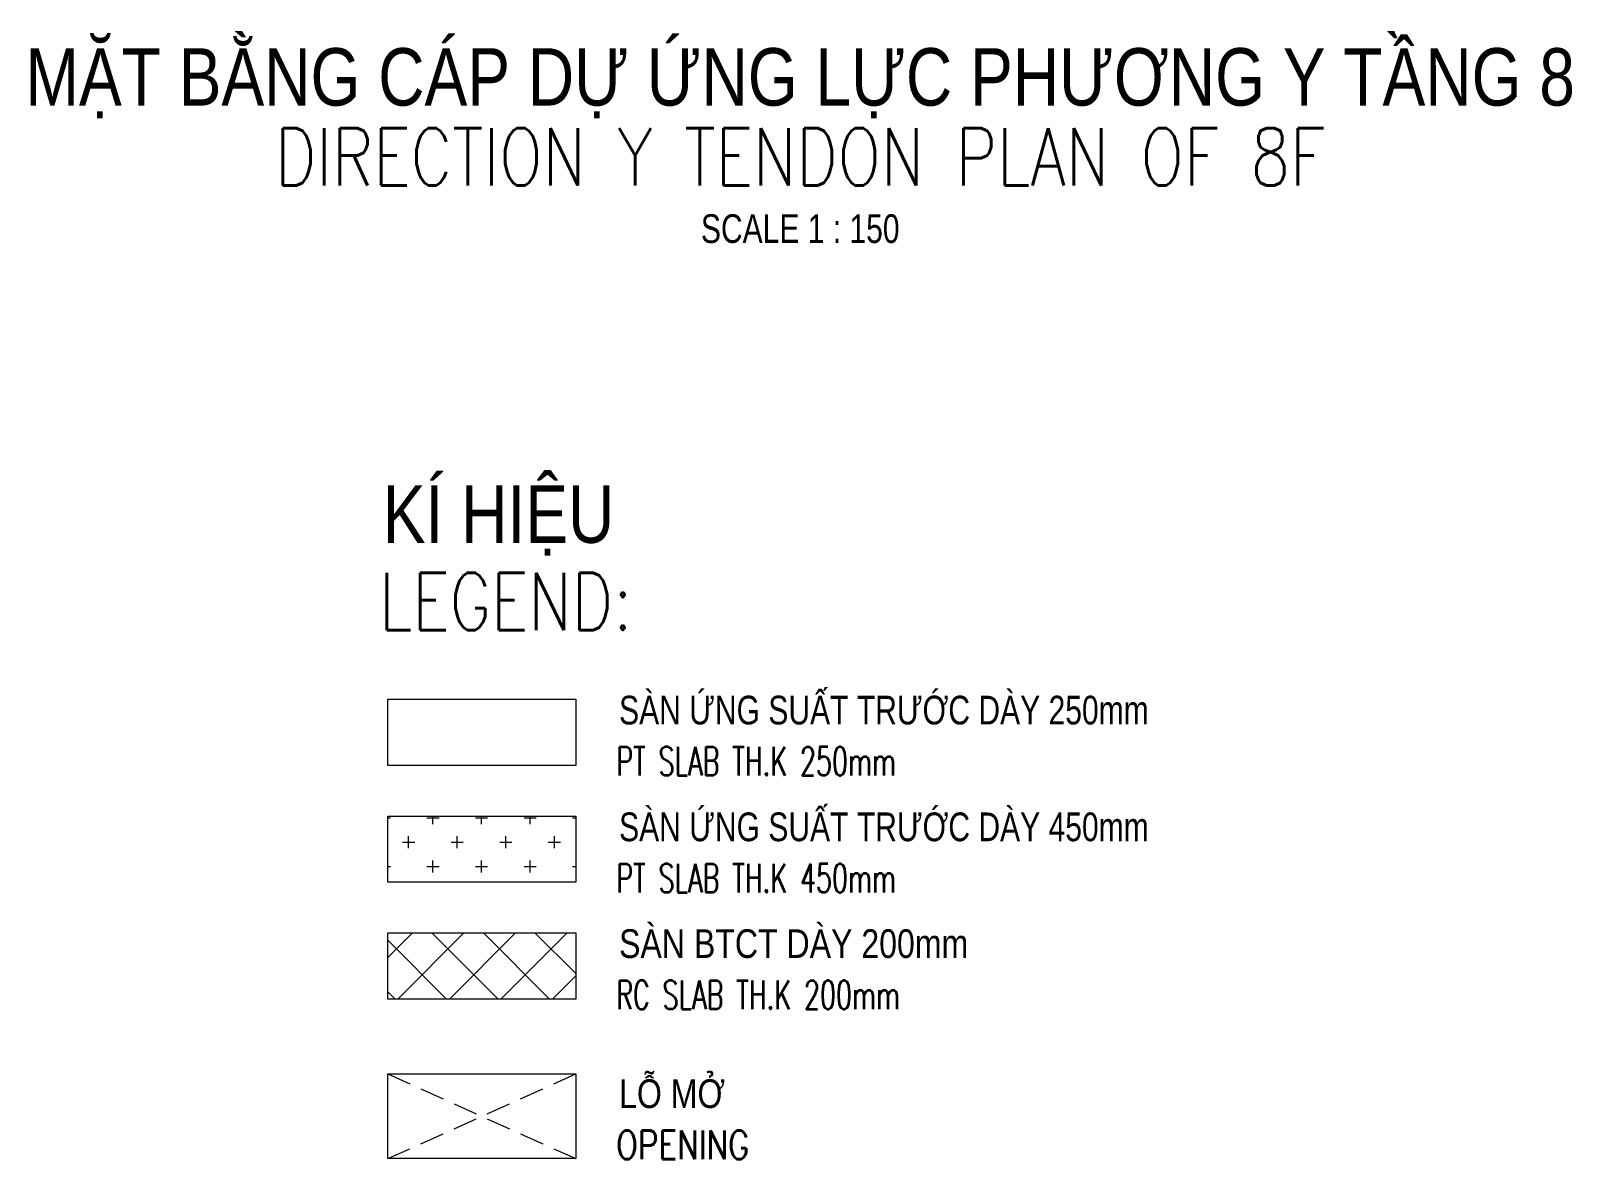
# Model space of a CAD drawing. Header units: millimetres. Extents: x 128150 to 589785, y -24154 to 43820.
# Drawn here: x 531775 to 551923, y -23033 to -8287 of the extents above; entities that cross this region are included whole.
import ezdxf
from ezdxf.enums import TextEntityAlignment as Align

# ---------------------------------------------------------------- set-up
doc = ezdxf.new("R2010")
doc.units = ezdxf.units.MM
doc.linetypes.add('DASHED2', pattern=[9.525, 6.35, -3.175])
for name, color, linetype, lineweight in [('NDC_S_ANNO', 7, 'Continuous', 20), ('NDC_S_ENG TEXT', 2, 'Continuous', 20), ('NDC_S_ENG TITLE', 3, 'Continuous', 20), ('NDC_S_HATCH MATERIAL', 8, 'Continuous', 13), ('NDC_S_OPENING', 9, 'DASHED2', 13), ('NDC_S_SLAB', 2, 'Continuous', 20), ('NDC_S_TEXT SYMBOL', 7, 'Continuous', 20), ('NDC_S_VN TEXT', 7, 'Continuous', 20), ('NDC_S_VN TITLE', 6, 'Continuous', 35)]:
    doc.layers.add(name, color=color, linetype=linetype, lineweight=lineweight)
doc.styles.add('$0$NDC_EN TXT', font='romans.shx', dxfattribs={"width": 0.8})
doc.styles.add('NDC_ANNO', font='', dxfattribs={"width": 0.8})
doc.styles.add('NDC_EN TXT', font='romans.shx', dxfattribs={"width": 0.8})
doc.styles.add('NDC_VIE TXT', font='arial.ttf', dxfattribs={"width": 0.8})
doc.styles.get('NDC_ANNO').set_extended_font_data('Dotum')

# ---------------------------------------------------------------- blocks, each defined once
blk = doc.blocks.new('Drawing name_symbol')
at = {"layer": 'NDC_S_ENG TITLE', "style": 'NDC_EN TXT', "width": 0.8}
blk.add_attdef('SECTDET1', text='', height=5, dxfattribs=at).set_placement((0, 1.01), align=Align.CENTER)
at = {"layer": 'NDC_S_TEXT SYMBOL', "lineweight": 25, "style": 'NDC_ANNO', "width": 0.8}
blk.add_attdef('SSCALE', text='', height=2.5, dxfattribs=at).set_placement((0, -4), align=Align.CENTER)
at = {"layer": 'NDC_S_VN TITLE', "style": 'NDC_VIE TXT', "width": 0.8}
blk.add_attdef('SECTDET2', text='', height=5, dxfattribs=at).set_placement((0, 7.97), align=Align.CENTER)

msp = doc.modelspace()

# ---------------------------------------------------------------- hatches: boundary and pattern name
at = {"layer": 'NDC_S_HATCH MATERIAL', "ltscale": 100}
h = msp.add_hatch(dxfattribs=at)
h.set_pattern_fill('CROSS', color=256, scale=50)
h.set_pattern_definition([(0, (332482, -10318.45), (317.5, 317.5), [158.75, -476.25]), (90, (332561.37, -10397.83), (-317.5, 317.5), [158.75, -476.25])])
h.paths.add_polyline_path([(536440, -18549), (536440, -19414), (538898, -19414), (538898, -18549)])
h = msp.add_hatch(dxfattribs=at)
h.set_pattern_fill('ANSI37', color=256, scale=150)
h.set_pattern_definition([(45, (340559.82, -16243.96), (-336.7596, 336.7596), []), (135, (340559.82, -16243.96), (-336.7596, -336.7596), [])])
h.paths.add_polyline_path([(536440, -20075), (536440, -20940), (538898, -20940), (538898, -20075)])

# ---------------------------------------------------------------- linework, layer by layer
at = {"layer": 'NDC_S_OPENING', "ltscale": 50}
for p, q in [((536440, -21918), (538898, -23026)), ((536440, -23026), (538898, -21918))]:
    msp.add_line(p, q, dxfattribs=at)
at = {"layer": 'NDC_S_SLAB'}
for points in [[(536440, -17023), (538898, -17023), (538898, -17888), (536440, -17888)], [(536440, -18549), (538898, -18549), (538898, -19414), (536440, -19414)], [(536440, -20075), (538898, -20075), (538898, -20940), (536440, -20940)], [(536440, -21918), (538898, -21918), (538898, -23026), (536440, -23026)]]:
    msp.add_lwpolyline(points, close=True, dxfattribs=at)

# ---------------------------------------------------------------- block references
at = {"layer": 'NDC_S_ANNO', "xscale": 150, "yscale": 150, "zscale": 150}
msp.add_blockref('Drawing name_symbol', (541833, -10459), dxfattribs=at).add_auto_attribs({'SECTDET1': 'DIRECTION Y TENDON PLAN OF 8F', 'SECTDET2': 'MẶT BẰNG CÁP DỰ ỨNG LỰC PHƯƠNG Y TẦNG 8', 'SSCALE': 'SCALE 1 : 150'})

# ---------------------------------------------------------------- texts
at = {"layer": 'NDC_S_ENG TEXT', "style": '$0$NDC_EN TXT'}
for s, height, width, p in [('LEGEND:', 750, 0.8, (536325, -16119)), ('PT SLAB TH.K 250mm', 375, 0.65, (539427, -18020)), ('PT SLAB TH.K 450mm', 375, 0.65, (539427, -19546)), ('RC SLAB TH.K 200mm', 375, 0.65, (539427, -21072)), ('OPENING', 375, 0.8, (539427, -23033))]:
    msp.add_text(s, height=height, dxfattribs=dict(at, width=width)).set_placement(p)
at = {"layer": 'NDC_S_VN TEXT', "style": 'NDC_VIE TXT', "width": 0.8}
msp.add_text('KÍ HIỆU', height=750, dxfattribs=at).set_placement((536376, -14228), align=Align.TOP_LEFT)
at = {"layer": 'NDC_S_VN TEXT', "style": 'NDC_VIE TXT'}
for s, width, p in [('SÀN ỨNG SUẤT TRƯỚC DÀY 250mm', 0.75, (539465, -17351)), ('SÀN ỨNG SUẤT TRƯỚC DÀY 450mm', 0.75, (539465, -18877)), ('SÀN BTCT DÀY 200mm', 0.8, (539465, -20403)), ('LỖ MỞ', 0.8, (539465, -22364))]:
    msp.add_text(s, height=375, dxfattribs=dict(at, width=width)).set_placement(p)

doc.saveas('drawing.dxf')
